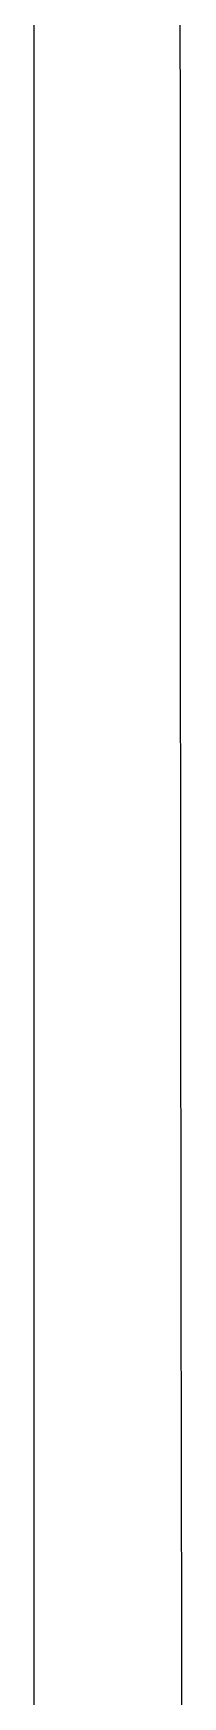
# Model space of a CAD drawing. Header units: metres. Extents: x 1755 to 5239, y 1150 to 5829.
# Drawn here: x 1755 to 1831, y 2002 to 2853 of the extents above; entities that cross this region are included whole.
import ezdxf

# ---------------------------------------------------------------- set-up
doc = ezdxf.new("R2010")
doc.units = ezdxf.units.M

msp = doc.modelspace()

# ---------------------------------------------------------------- linework, layer by layer
for points in [[(1755, 2874.12), (1755, 2852.16), (1755, 2830.2), (1755, 2808.24), (1755, 2786.28), (1755, 2764.32), (1755, 2742.36), (1755, 2720.4), (1755, 2698.44), (1755, 2676.48), (1755, 2654.52), (1755, 2632.56), (1755, 2610.6), (1755, 2588.64), (1755, 2566.68), (1755, 2544.72), (1755, 2522.76), (1755, 2500.8), (1755, 2478.84), (1755, 2456.88), (1755, 2434.92), (1755, 2412.96), (1755, 2391), (1755, 2369.04), (1755, 2347.08), (1755, 2325.12), (1755, 2303.16), (1755, 2281.2), (1755, 2259.24), (1755, 2237.28), (1755, 2215.32), (1755, 2193.36), (1755, 2171.4), (1755, 2149.44), (1755, 2127.48), (1755, 2105.52), (1755, 2083.56), (1755, 2061.6), (1755, 2039.64), (1755, 2017.68), (1755, 1995.72)], [(1830.995328, 1976.35776), (1830.924875, 2003.8325), (1830.857752, 2032.04104), (1830.793881, 2060.99322), (1830.733184, 2090.69888), (1830.675583, 2121.16786), (1830.621, 2152.41), (1830.569357, 2184.43514), (1830.520576, 2217.25312), (1830.474579, 2250.87378), (1830.431288, 2285.30696), (1830.390625, 2320.5625), (1830.352512, 2356.65024), (1830.316871, 2393.58002), (1830.283624, 2431.36168), (1830.252693, 2470.00506), (1830.224, 2509.52), (1830.197467, 2549.91634), (1830.173016, 2591.20392), (1830.150569, 2633.39258), (1830.130048, 2676.49216), (1830.111375, 2720.5125), (1830.094472, 2765.46344), (1830.079261, 2811.35482), (1830.065664, 2858.19648)]]:
    msp.add_lwpolyline(points)

doc.saveas('drawing.dxf')
